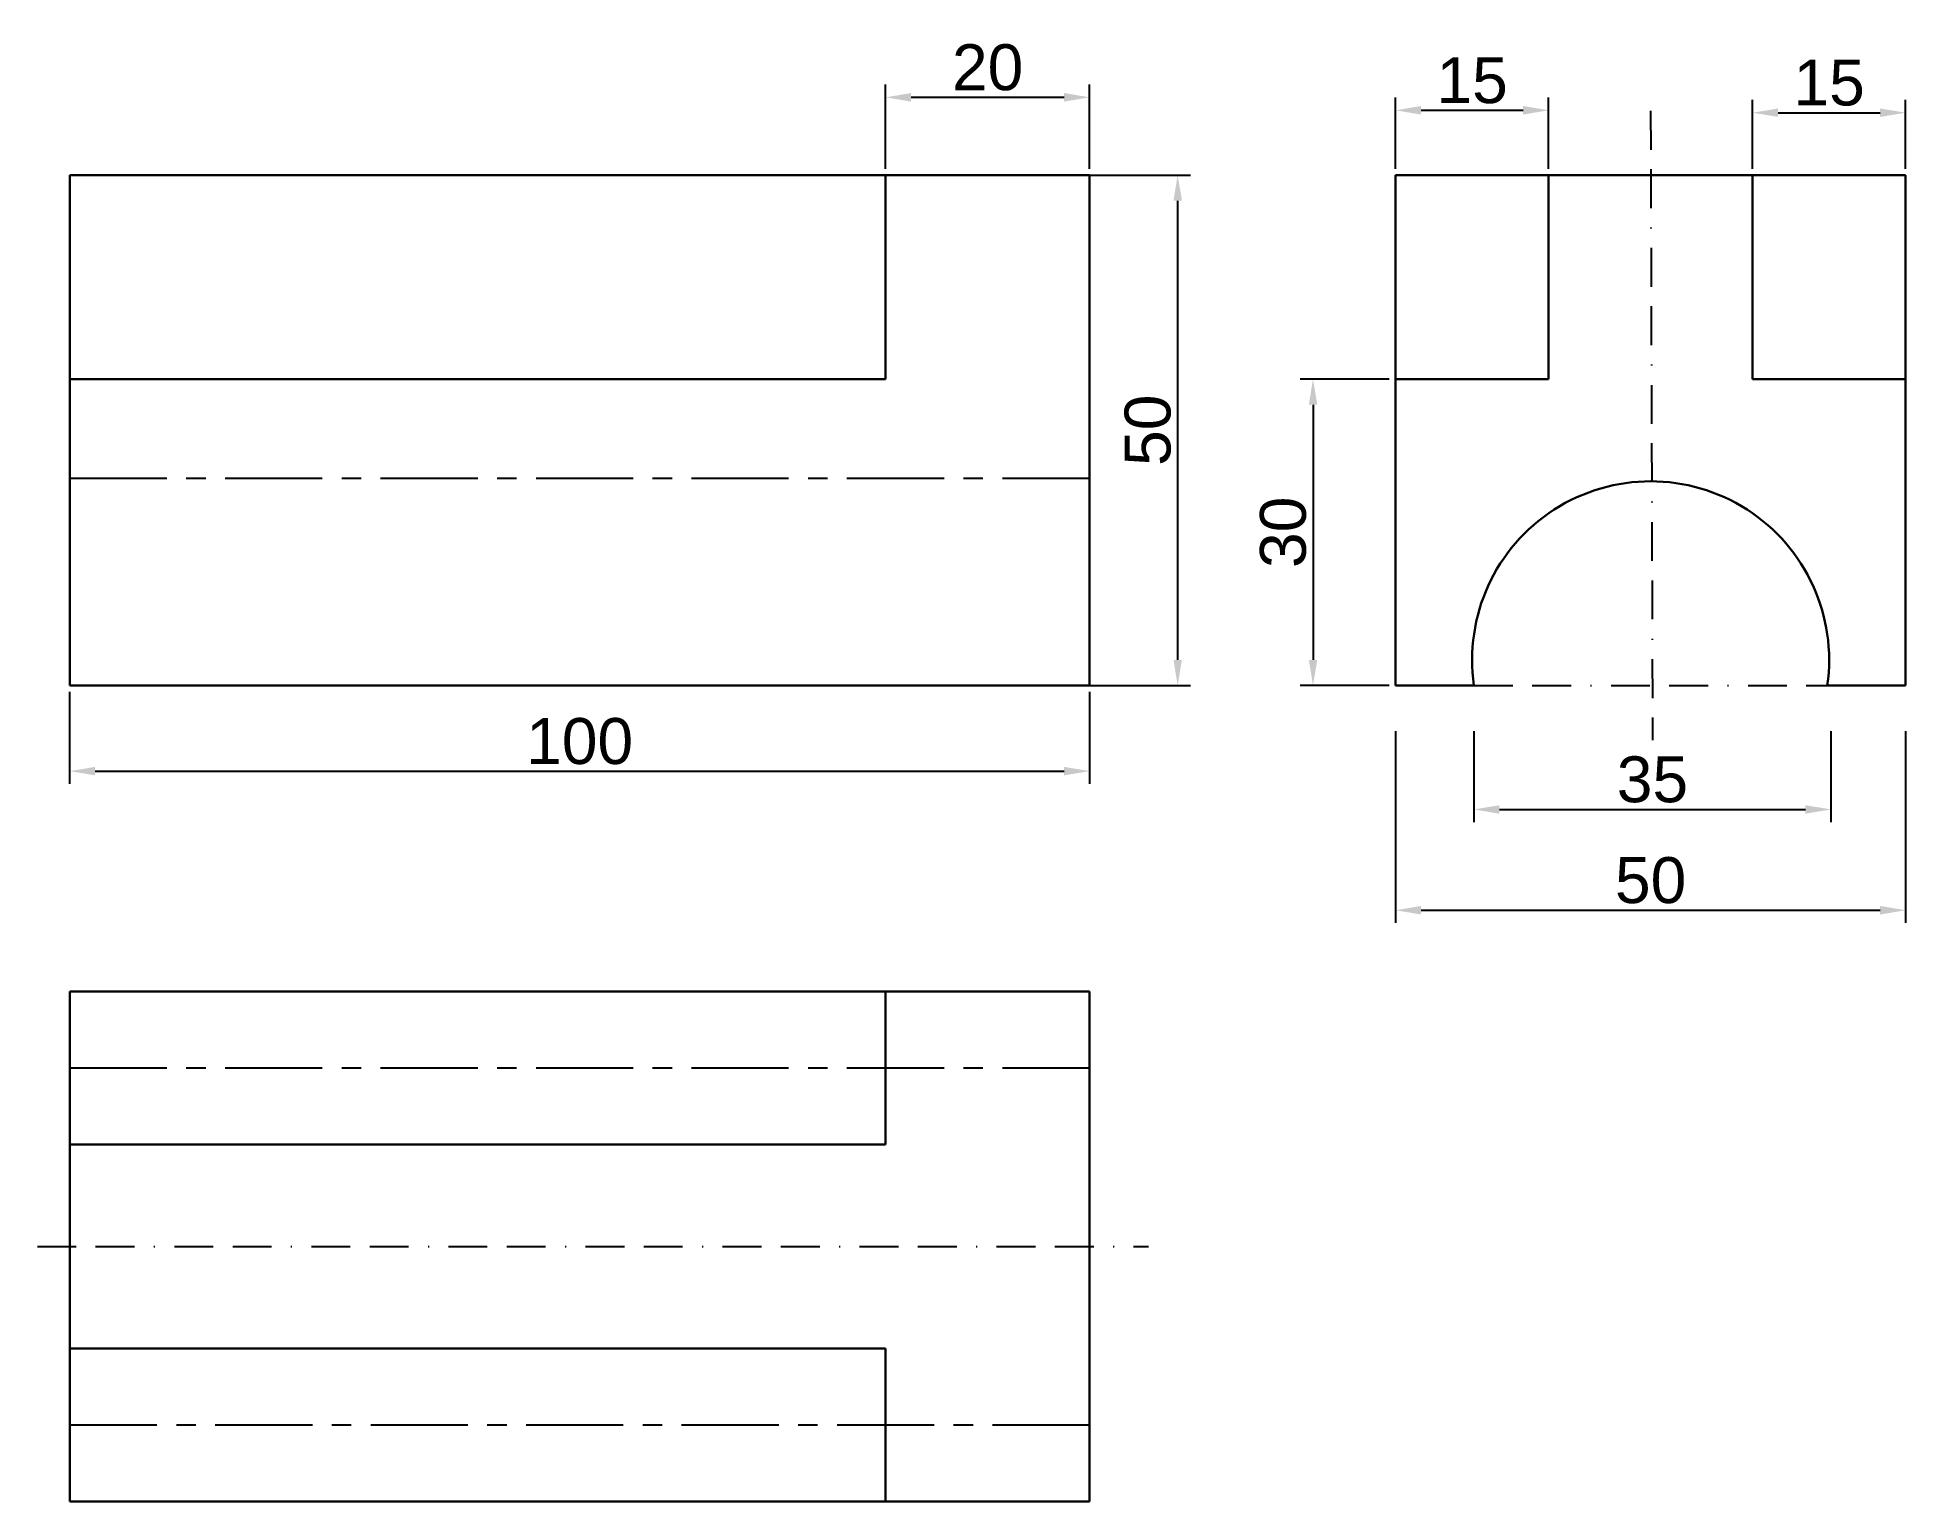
# Model space of a CAD drawing. Header units: millimetres. Extents: x 2179 to 2362, y 1849 to 1993.
import ezdxf

# ---------------------------------------------------------------- set-up
doc = ezdxf.new("R2010")
doc.units = ezdxf.units.MM
doc.header["$LTSCALE"] = 0.3
doc.linetypes.add('BORDER', pattern=[44.45, 12.7, -6.35, 12.7, -6.35, 0, -6.35])
doc.linetypes.add('CENTER', pattern=[50.8, 31.75, -6.35, 6.35, -6.35])
doc.styles.get("Standard").update_dxf_attribs({"font": 'arial.ttf'})
doc.dimstyles.new('ISO-25', dxfattribs={"dimtxt": 4.5, "dimasz": 2.5, "dimexe": 1.25, "dimexo": 0.625, "dimtad": 1, "dimtxsty": 'Standard', "dimcen": 2.5, "dimadec": 0, "dimazin": 0, "dimtfac": 1, "dimtmove": 0, "dimatfit": 3, "dimfxl": 1, "dimarcsym": 0})

# ---------------------------------------------------------------- blocks, each defined once
blk = doc.blocks.new('*D1')
at = {"color": 0, "lineweight": -2, "transparency": 16777216}
for p, q in [((2182.15, 1928.68), (2182.15, 1919.64)), ((2282.15, 1928.68), (2282.15, 1919.64)), ((2184.65, 1920.89), (2279.65, 1920.89))]:
    blk.add_line(p, q, dxfattribs=at)
at = {"color": 0, "transparency": 16777216}
for points in [[(2184.65, 1921.31), (2184.65, 1920.48), (2182.15, 1920.89)], [(2279.65, 1921.31), (2279.65, 1920.48), (2282.15, 1920.89)]]:
    blk.add_solid(points, dxfattribs=at)
at = {"layer": 'Defpoints', "color": 0, "transparency": 16777216}
for p in [(2182.15, 1929.3), (2282.15, 1929.3), (2282.15, 1920.89)]:
    blk.add_point(p, dxfattribs=at)
at = {"color": 0, "transparency": 16777216, "insert": (2232.15, 1923.81), "char_height": 4.5, "attachment_point": 5}
blk.add_mtext('100', dxfattribs=at)
blk = doc.blocks.new('*D2')
at = {"color": 0, "lineweight": -2, "transparency": 16777216}
for p, q in [((2262.15, 1979.93), (2262.15, 1988.18)), ((2282.15, 1979.93), (2282.15, 1988.18)), ((2264.65, 1986.93), (2279.65, 1986.93))]:
    blk.add_line(p, q, dxfattribs=at)
at = {"color": 0, "transparency": 16777216}
for points in [[(2264.65, 1987.35), (2264.65, 1986.51), (2262.15, 1986.93)], [(2279.65, 1987.35), (2279.65, 1986.51), (2282.15, 1986.93)]]:
    blk.add_solid(points, dxfattribs=at)
at = {"layer": 'Defpoints', "color": 0, "transparency": 16777216}
for p in [(2282.15, 1986.93), (2262.15, 1979.3), (2282.15, 1979.3)]:
    blk.add_point(p, dxfattribs=at)
at = {"color": 0, "transparency": 16777216, "insert": (2272.15, 1989.85), "char_height": 4.5, "attachment_point": 5}
blk.add_mtext('20', dxfattribs=at)
blk = doc.blocks.new('*D3')
at = {"color": 0, "lineweight": -2, "transparency": 16777216}
for p, q in [((2311.53, 1959.3), (2302.8, 1959.3)), ((2304.05, 1956.8), (2304.05, 1931.8)), ((2311.53, 1929.3), (2302.8, 1929.3))]:
    blk.add_line(p, q, dxfattribs=at)
at = {"color": 0, "transparency": 16777216}
for points in [[(2303.64, 1956.8), (2304.47, 1956.8), (2304.05, 1959.3)], [(2303.64, 1931.8), (2304.47, 1931.8), (2304.05, 1929.3)]]:
    blk.add_solid(points, dxfattribs=at)
at = {"layer": 'Defpoints', "color": 0, "transparency": 16777216}
for p in [(2312.15, 1959.3), (2304.05, 1929.3), (2312.15, 1929.3)]:
    blk.add_point(p, dxfattribs=at)
at = {"color": 0, "transparency": 16777216, "insert": (2301.13, 1944.3), "char_height": 4.5, "attachment_point": 5, "rotation": 90}
blk.add_mtext('30', dxfattribs=at)
blk = doc.blocks.new('*D4')
at = {"color": 0, "lineweight": -2, "transparency": 16777216}
for p, q in [((2312.15, 1979.93), (2312.15, 1986.91)), ((2314.65, 1985.66), (2324.65, 1985.66)), ((2327.15, 1979.93), (2327.15, 1986.91))]:
    blk.add_line(p, q, dxfattribs=at)
at = {"color": 0, "transparency": 16777216}
for points in [[(2314.65, 1986.08), (2314.65, 1985.24), (2312.15, 1985.66)], [(2324.65, 1986.08), (2324.65, 1985.24), (2327.15, 1985.66)]]:
    blk.add_solid(points, dxfattribs=at)
at = {"layer": 'Defpoints', "color": 0, "transparency": 16777216}
for p in [(2327.15, 1985.66), (2312.15, 1979.3), (2327.15, 1979.3)]:
    blk.add_point(p, dxfattribs=at)
at = {"color": 0, "transparency": 16777216, "insert": (2319.65, 1988.58), "char_height": 4.5, "attachment_point": 5}
blk.add_mtext('15', dxfattribs=at)
blk = doc.blocks.new('*D7')
at = {"color": 0, "lineweight": -2, "transparency": 16777216}
for p, q in [((2319.83, 1924.8), (2319.83, 1915.89)), ((2354.83, 1924.8), (2354.83, 1915.89)), ((2322.33, 1917.14), (2352.33, 1917.14))]:
    blk.add_line(p, q, dxfattribs=at)
at = {"color": 0, "transparency": 16777216}
for points in [[(2322.33, 1917.55), (2322.33, 1916.72), (2319.83, 1917.14)], [(2352.33, 1917.55), (2352.33, 1916.72), (2354.83, 1917.14)]]:
    blk.add_solid(points, dxfattribs=at)
at = {"layer": 'Defpoints', "color": 0, "transparency": 16777216}
for p in [(2319.83, 1925.43), (2354.83, 1925.43), (2354.83, 1917.14)]:
    blk.add_point(p, dxfattribs=at)
at = {"color": 0, "transparency": 16777216, "insert": (2337.33, 1920.06), "char_height": 4.5, "attachment_point": 5}
blk.add_mtext('35', dxfattribs=at)
blk = doc.blocks.new('*D8')
at = {"color": 0, "lineweight": -2, "transparency": 16777216}
for p, q in [((2347.15, 1979.93), (2347.15, 1986.67)), ((2362.15, 1979.93), (2362.15, 1986.67)), ((2349.65, 1985.42), (2359.65, 1985.42))]:
    blk.add_line(p, q, dxfattribs=at)
at = {"color": 0, "transparency": 16777216}
for points in [[(2349.65, 1985.84), (2349.65, 1985.01), (2347.15, 1985.42)], [(2359.65, 1985.84), (2359.65, 1985.01), (2362.15, 1985.42)]]:
    blk.add_solid(points, dxfattribs=at)
at = {"layer": 'Defpoints', "color": 0, "transparency": 16777216}
for p in [(2362.15, 1985.42), (2347.15, 1979.3), (2362.15, 1979.3)]:
    blk.add_point(p, dxfattribs=at)
at = {"color": 0, "transparency": 16777216, "insert": (2354.65, 1988.35), "char_height": 4.5, "attachment_point": 5}
blk.add_mtext('15', dxfattribs=at)
blk = doc.blocks.new('*D12')
at = {"color": 0, "lineweight": -2, "transparency": 16777216}
for p, q in [((2312.15, 1924.8), (2312.15, 1906.01)), ((2362.15, 1924.8), (2362.15, 1906.01)), ((2314.65, 1907.26), (2359.65, 1907.26))]:
    blk.add_line(p, q, dxfattribs=at)
at = {"color": 0, "transparency": 16777216}
for points in [[(2314.65, 1907.68), (2314.65, 1906.84), (2312.15, 1907.26)], [(2359.65, 1907.68), (2359.65, 1906.84), (2362.15, 1907.26)]]:
    blk.add_solid(points, dxfattribs=at)
at = {"layer": 'Defpoints', "color": 0, "transparency": 16777216}
for p in [(2312.15, 1925.43), (2362.15, 1925.43), (2362.15, 1907.26)]:
    blk.add_point(p, dxfattribs=at)
at = {"color": 0, "transparency": 16777216, "insert": (2337.15, 1910.18), "char_height": 4.5, "attachment_point": 5}
blk.add_mtext('50', dxfattribs=at)
blk = doc.blocks.new('*D14')
at = {"color": 0, "lineweight": -2, "transparency": 16777216}
for p, q in [((2182.78, 1979.3), (2292.03, 1979.3)), ((2290.78, 1976.8), (2290.78, 1931.8)), ((2182.78, 1929.3), (2292.03, 1929.3))]:
    blk.add_line(p, q, dxfattribs=at)
at = {"color": 0, "transparency": 16777216}
for points in [[(2290.37, 1976.8), (2291.2, 1976.8), (2290.78, 1979.3)], [(2290.37, 1931.8), (2291.2, 1931.8), (2290.78, 1929.3)]]:
    blk.add_solid(points, dxfattribs=at)
at = {"layer": 'Defpoints', "color": 0, "transparency": 16777216}
for p in [(2182.15, 1979.3), (2182.15, 1929.3), (2290.78, 1929.3)]:
    blk.add_point(p, dxfattribs=at)
at = {"color": 0, "transparency": 16777216, "insert": (2287.86, 1954.3), "char_height": 4.5, "attachment_point": 5, "rotation": 90}
blk.add_mtext('50', dxfattribs=at)

msp = doc.modelspace()

# ---------------------------------------------------------------- linework, layer by layer
at = {"linetype": 'BORDER'}
for p, q in [((2337.152, 1985.605), (2337.331, 1923.938)), ((2319.831, 1929.301), (2354.472, 1929.301)), ((2178.983, 1874.301), (2287.913, 1874.301))]:
    msp.add_line(p, q, dxfattribs=at)
at = {"lineweight": 30}
for p, q in [((2282.152, 1979.301), (2182.152, 1979.301)), ((2182.152, 1979.301), (2182.152, 1959.301)), ((2262.152, 1979.301), (2262.152, 1959.301)), ((2282.152, 1979.301), (2282.152, 1929.301)), ((2312.152, 1979.301), (2312.152, 1929.301)), ((2362.152, 1979.301), (2312.152, 1979.301)), ((2327.152, 1979.301), (2327.152, 1959.301)), ((2347.152, 1959.301), (2347.152, 1979.301)), ((2362.152, 1929.301), (2362.152, 1979.301)), ((2182.152, 1929.301), (2182.152, 1959.301)), ((2182.152, 1959.301), (2262.152, 1959.301)), ((2312.152, 1959.301), (2327.152, 1959.301)), ((2347.152, 1959.301), (2362.152, 1959.301)), ((2182.152, 1929.301), (2282.152, 1929.301)), ((2319.831, 1929.301), (2312.152, 1929.301)), ((2354.472, 1929.301), (2362.152, 1929.301)), ((2182.152, 1899.301), (2282.152, 1899.301)), ((2182.152, 1849.301), (2182.152, 1899.301)), ((2262.152, 1899.301), (2262.152, 1891.801)), ((2282.152, 1899.301), (2282.152, 1849.301)), ((2262.152, 1891.801), (2262.152, 1884.301)), ((2182.152, 1884.301), (2262.152, 1884.301)), ((2262.152, 1864.301), (2182.152, 1864.301)), ((2262.152, 1864.301), (2262.152, 1849.301)), ((2282.152, 1849.301), (2182.152, 1849.301))]:
    msp.add_line(p, q, dxfattribs=at)
at = {"linetype": 'CENTER'}
for p, q in [((2182.152, 1949.619), (2282.152, 1949.619)), ((2182.152, 1891.801), (2282.152, 1891.801)), ((2282.152, 1856.801), (2182.152, 1856.801))]:
    msp.add_line(p, q, dxfattribs=at)
at = {"lineweight": 30}
msp.add_arc((2337.152, 1931.801), 17.5, 351.78679, 188.21321, dxfattribs=at)

# ---------------------------------------------------------------- dimensions: what is measured, and where the dimension line sits
for base, p1, p2, picture, middle in [((2282.152, 1986.93), (2262.152, 1979.301), (2282.152, 1979.301), '*D2', (2272.152, 1989.853)), ((2327.152, 1985.66), (2312.152, 1979.301), (2327.152, 1979.301), '*D4', (2319.652, 1988.583)), ((2362.152, 1985.423), (2347.152, 1979.301), (2362.152, 1979.301), '*D8', (2354.652, 1988.346)), ((2282.152, 1920.892), (2182.152, 1929.301), (2282.152, 1929.301), '*D1', (2232.152, 1923.814)), ((2354.831, 1917.138), (2319.831, 1925.425), (2354.831, 1925.425), '*D7', (2337.331, 1920.062))]:
    dim = msp.add_linear_dim(base=base, p1=p1, p2=p2, dimstyle='ISO-25')
    dim.commit()
    dim.dimension.update_dxf_attribs({"geometry": picture, "text_midpoint": middle})
for base, p1, p2, picture, middle in [((2290.784, 1929.301), (2182.152, 1979.301), (2182.152, 1929.301), '*D14', (2287.861, 1954.301)), ((2304.054, 1929.301), (2312.152, 1959.301), (2312.152, 1929.301), '*D3', (2301.13, 1944.301))]:
    dim = msp.add_linear_dim(base=base, p1=p1, p2=p2, angle=90, dimstyle='ISO-25')
    dim.commit()
    dim.dimension.update_dxf_attribs({"geometry": picture, "text_midpoint": middle})
dim = msp.add_linear_dim(base=(2362.152, 1907.261), p1=(2312.152, 1925.425), p2=(2362.152, 1925.425), dimstyle='ISO-25')
dim.commit()
dim.dimension.update_dxf_attribs({"geometry": '*D12', "text_midpoint": (2337.152, 1907.261), "dimtype": 160})

doc.saveas('drawing.dxf')
